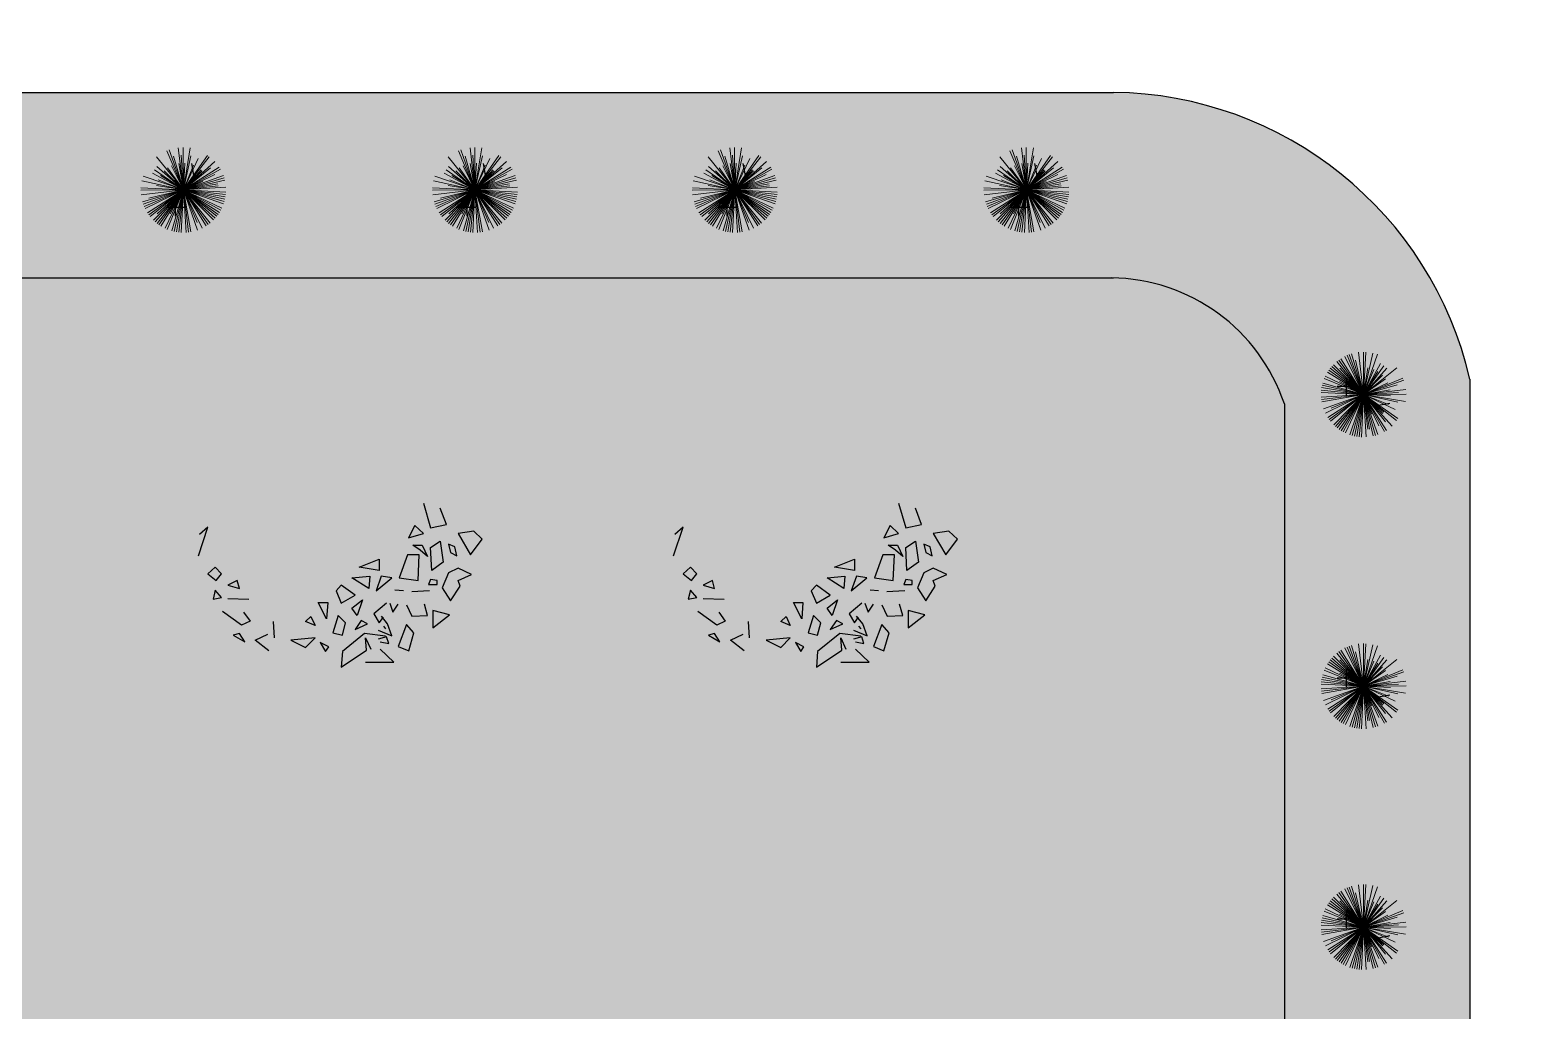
# Model space of a CAD drawing. Header units: millimetres. Extents: x -1544140 to 7445918, y -1294905 to 2019878.
# Drawn here: x 1793205 to 1795261, y 42539 to 43880 of the extents above; entities that cross this region are included whole.
import ezdxf

# ---------------------------------------------------------------- set-up
doc = ezdxf.new("R2010")
doc.units = ezdxf.units.MM
doc.header["$MEASUREMENT"] = 0
doc.layers.add('marc det', color=74, linetype='Continuous', lineweight=18)
picture_1 = doc.add_image_def('image5.png', size_in_pixel=(1482, 826))

msp = doc.modelspace()

# ---------------------------------------------------------------- hatches: boundary and pattern name
at = {"true_color": 0x8dc133, "transparency": 33554687}
h = msp.add_hatch(color=65, dxfattribs=at)
h.dxf.hatch_style = 1
h.paths.add_polyline_path([(1795172.5, 41123.3), (1795172.5, 43402.9, 0.352206), (1794673.8, 43794.6), (1791662.5, 43794.6, 0.266602), (1791304.4, 43411.2), (1791304.4, 41220.7, 0.323619), (1791708, 40814.3), (1794898.1, 40814.3, 0.388077)])
h.paths.add_polyline_path([(1794879.4, 41067.7), (1791732.5, 41067.7, -0.285044), (1791557.9, 41244.1), (1791557.9, 43377, -0.211803), (1791707, 43541.1), (1794675.5, 43541.1, -0.326949), (1794919, 43368.8), (1794919, 41120.8, -0.351898)], flags=16)
at = {"true_color": 0xb8d93f, "transparency": 33554687}
h = msp.add_hatch(color=63, dxfattribs=at)
h.dxf.hatch_style = 1
h.paths.add_polyline_path([(1794919, 43368.8, 0.326949), (1794675.5, 43541.1), (1791707, 43541.1, 0.386529), (1791557.9, 43204.8), (1791557.9, 41244.1, 0.417198), (1791842.1, 41067.7), (1794879.4, 41067.7, 0.351898), (1794919, 41120.8)])
at = {"layer": 'marc det'}
for points in [[(1793527.4, 43368.8), (1793489.4, 43358.6), (1793476.8, 43342.5), (1793453.9, 43310.2), (1793429.7, 43307.4), (1793426.5, 43279.6), (1793435.7, 43267.8), (1793428.8, 43250.1), (1793402, 43200), (1793410.7, 43182.6), (1793425.4, 43161.1), (1793425.6, 43142.1), (1793396.4, 43130.9), (1793437.1, 43128), (1793432.1, 43109.3), (1793445.2, 43095.6), (1793446.9, 43078.3), (1793466.9, 43056.4), (1793473.5, 43031.8), (1793491.9, 43017.8), (1793505.3, 43020.4), (1793523, 43010.3), (1793531, 42987.4), (1793536.7, 42958.6), (1793542.9, 42980.2), (1793562.1, 42997.6), (1793586.3, 42990.1), (1793602.3, 42979.6), (1793621.9, 42986.2), (1793642.8, 42986.3), (1793656.2, 42971.2), (1793661.5, 42988.6), (1793683.5, 43001.1), (1793706.3, 43000.1), (1793730.2, 43011.6), (1793737.4, 43028), (1793750.1, 43034.6), (1793766.9, 43037.9), (1793772.8, 43060.8), (1793784.2, 43073.9), (1793814.9, 43077.2), (1793838.5, 43072.4), (1793818.4, 43086.1), (1793803.3, 43100.8), (1793804.1, 43114.5), (1793817.8, 43133.6), (1793829, 43156.2), (1793827.1, 43174.8), (1793830.3, 43220.3), (1793868.3, 43240), (1793821.8, 43237), (1793808.9, 43258.3), (1793806.7, 43278.2), (1793792.7, 43305.4), (1793775.9, 43319.8), (1793768.2, 43341.4), (1793751, 43348.9), (1793728.7, 43364.9), (1793710.3, 43363.1), (1793710.8, 43394), (1793691.1, 43369.7), (1793683.9, 43388.7), (1793674.2, 43393.6), (1793650.9, 43400.4), (1793646.1, 43394.8), (1793603.1, 43391.8), (1793591.2, 43399), (1793570.2, 43390.8), (1793554, 43393.1), (1793537.7, 43414.3), (1793522.4, 43438.5), (1793528.8, 43415.3), (1793535.2, 43382.6)], [(1794177, 43368.8), (1794138.9, 43358.6), (1794126.4, 43342.5), (1794103.4, 43310.2), (1794079.2, 43307.4), (1794076, 43279.6), (1794085.3, 43267.8), (1794078.3, 43250.1), (1794051.6, 43200), (1794060.2, 43182.6), (1794074.9, 43161.1), (1794075.2, 43142.1), (1794046, 43130.9), (1794086.6, 43128), (1794081.6, 43109.3), (1794094.8, 43095.6), (1794096.4, 43078.3), (1794116.4, 43056.4), (1794123, 43031.8), (1794141.4, 43017.8), (1794154.9, 43020.4), (1794172.6, 43010.3), (1794180.5, 42987.4), (1794186.2, 42958.6), (1794192.4, 42980.2), (1794211.7, 42997.6), (1794235.8, 42990.1), (1794251.8, 42979.6), (1794271.4, 42986.2), (1794292.3, 42986.3), (1794305.8, 42971.2), (1794311.1, 42988.6), (1794333, 43001.1), (1794355.9, 43000.1), (1794379.7, 43011.6), (1794387, 43028), (1794399.6, 43034.6), (1794416.4, 43037.9), (1794422.4, 43060.8), (1794433.7, 43073.9), (1794464.5, 43077.2), (1794488.1, 43072.4), (1794467.9, 43086.1), (1794452.9, 43100.8), (1794453.6, 43114.5), (1794467.3, 43133.6), (1794478.6, 43156.2), (1794476.6, 43174.8), (1794479.9, 43220.3), (1794517.9, 43240), (1794471.4, 43237), (1794458.5, 43258.3), (1794456.3, 43278.2), (1794442.2, 43305.4), (1794425.5, 43319.8), (1794417.7, 43341.4), (1794400.6, 43348.9), (1794378.2, 43364.9), (1794359.8, 43363.1), (1794360.3, 43394), (1794340.7, 43369.7), (1794333.5, 43388.7), (1794323.8, 43393.6), (1794300.5, 43400.4), (1794295.6, 43394.8), (1794252.6, 43391.8), (1794240.8, 43399), (1794219.7, 43390.8), (1794203.6, 43393.1), (1794187.2, 43414.3), (1794172, 43438.5), (1794178.3, 43415.3), (1794184.7, 43382.6)]]:
    msp.add_hatch(color=102, dxfattribs=at).paths.add_polyline_path(points)

# ---------------------------------------------------------------- linework, layer by layer
at = {"color": 116, "lineweight": -2, "true_color": 0x136734}
for p, q in [((1793428.9, 43678.8), (1793425.7, 43697.5)), ((1793827.6, 43678.8), (1793824.3, 43697.5)), ((1794182.7, 43678.8), (1794179.4, 43697.5)), ((1794581.4, 43678.8), (1794578.1, 43697.5)), ((1795044.8, 43366.8), (1795063.4, 43370.1)), ((1795044.8, 42968.2), (1795063.4, 42971.4)), ((1795044.8, 42638.8), (1795063.4, 42642.1))]:
    msp.add_line(p, q, dxfattribs=at)
at = {"color": 116, "true_color": 0x136734}
for p, q in [((1793403.1, 43650.1), (1793403.1, 43625.5)), ((1793801.7, 43650.1), (1793801.7, 43625.5)), ((1794156.8, 43650.1), (1794156.8, 43625.5)), ((1794555.5, 43650.1), (1794555.5, 43625.5)), ((1793390.8, 43637.8), (1793415.4, 43637.8)), ((1793789.4, 43637.8), (1793814.1, 43637.8)), ((1794144.5, 43637.8), (1794169.2, 43637.8)), ((1794543.2, 43637.8), (1794567.8, 43637.8)), ((1795003.7, 43405), (1795003.7, 43380.3)), ((1795016.1, 43392.7), (1794991.4, 43392.7)), ((1795016.1, 42994), (1794991.4, 42994)), ((1795003.7, 43006.3), (1795003.7, 42981.7)), ((1795016.1, 42664.7), (1794991.4, 42664.7)), ((1795003.7, 42677), (1795003.7, 42652.4))]:
    msp.add_line(p, q, dxfattribs=at)
at = {"color": 96}
for p, q in [((1793742.1, 43233.1), (1793752.1, 43199.5)), ((1793773.7, 43203.9), (1793765.1, 43226.3)), ((1794391.6, 43233.1), (1794401.7, 43199.5)), ((1794423.2, 43203.9), (1794414.6, 43226.3)), ((1793434.7, 43161.4), (1793447.6, 43200.6)), ((1793447.6, 43200.6), (1793436.1, 43190.5)), ((1793730.6, 43202.8), (1793722, 43186)), ((1793742.1, 43191.6), (1793730.6, 43202.8)), ((1793752.1, 43199.5), (1793773.7, 43203.9)), ((1794084.2, 43161.4), (1794097.2, 43200.6)), ((1794097.2, 43200.6), (1794085.7, 43190.5)), ((1794380.1, 43202.8), (1794371.5, 43186)), ((1794391.6, 43191.6), (1794380.1, 43202.8)), ((1794401.7, 43199.5), (1794423.2, 43203.9)), ((1793722, 43186), (1793742.1, 43191.6)), ((1793727.7, 43175.9), (1793740.6, 43175.9)), ((1793737.8, 43169.2), (1793727.7, 43175.9)), ((1793740.6, 43175.9), (1793747.8, 43160.2)), ((1793752.1, 43172.6), (1793765.1, 43181.5)), ((1793765.1, 43181.5), (1793769.4, 43152.4)), ((1793785.2, 43173.7), (1793776.6, 43177)), ((1793776.6, 43177), (1793779.4, 43165.8)), ((1793811, 43195), (1793789.5, 43191.6)), ((1793789.5, 43191.6), (1793806.7, 43162.5)), ((1793806.7, 43162.5), (1793822.5, 43183.8)), ((1793822.5, 43183.8), (1793811, 43195)), ((1794371.5, 43186), (1794391.6, 43191.6)), ((1794377.3, 43175.9), (1794390.2, 43175.9)), ((1794387.3, 43169.2), (1794377.3, 43175.9)), ((1794390.2, 43175.9), (1794397.4, 43160.2)), ((1794401.7, 43172.6), (1794414.6, 43181.5)), ((1794414.6, 43181.5), (1794418.9, 43152.4)), ((1794434.7, 43173.7), (1794426.1, 43177)), ((1794426.1, 43177), (1794429, 43165.8)), ((1794460.6, 43195), (1794439, 43191.6)), ((1794439, 43191.6), (1794456.3, 43162.5)), ((1794456.3, 43162.5), (1794472.1, 43183.8)), ((1794472.1, 43183.8), (1794460.6, 43195)), ((1793654.5, 43145.7), (1793681.8, 43156.9)), ((1793681.8, 43156.9), (1793681.8, 43141.2)), ((1793720.5, 43162.5), (1793709, 43131.1)), ((1793736.3, 43162.5), (1793720.5, 43162.5)), ((1793734.9, 43127.7), (1793736.3, 43162.5)), ((1793747.8, 43160.2), (1793737.8, 43169.2)), ((1793753.6, 43141.2), (1793752.1, 43172.6)), ((1793779.4, 43165.8), (1793788, 43161.4)), ((1793788, 43161.4), (1793785.2, 43173.7)), ((1794304, 43145.7), (1794331.3, 43156.9)), ((1794331.3, 43156.9), (1794331.3, 43141.2)), ((1794370.1, 43162.5), (1794358.6, 43131.1)), ((1794385.9, 43162.5), (1794370.1, 43162.5)), ((1794384.4, 43127.7), (1794385.9, 43162.5)), ((1794397.4, 43160.2), (1794387.3, 43169.2)), ((1794403.1, 43141.2), (1794401.7, 43172.6)), ((1794429, 43165.8), (1794437.6, 43161.4)), ((1794437.6, 43161.4), (1794434.7, 43173.7)), ((1793457.7, 43145.7), (1793447.6, 43136.7)), ((1793447.6, 43136.7), (1793459.1, 43127.7)), ((1793466.3, 43136.7), (1793457.7, 43145.7)), ((1793459.1, 43127.7), (1793466.3, 43136.7)), ((1793644.4, 43131.1), (1793668.8, 43133.3)), ((1793681.8, 43141.2), (1793654.5, 43145.7)), ((1793668.8, 43133.3), (1793667.4, 43116.5)), ((1793684.6, 43133.3), (1793677.4, 43113.2)), ((1793699, 43131.1), (1793684.6, 43133.3)), ((1793769.4, 43152.4), (1793753.6, 43141.2)), ((1793776.6, 43137.8), (1793767.9, 43117.7)), ((1793789.5, 43144.5), (1793776.6, 43137.8)), ((1793808.1, 43135.6), (1793789.5, 43144.5)), ((1793789.5, 43127.7), (1793808.1, 43135.6)), ((1794107.2, 43145.7), (1794097.2, 43136.7)), ((1794097.2, 43136.7), (1794108.7, 43127.7)), ((1794115.8, 43136.7), (1794107.2, 43145.7)), ((1794108.7, 43127.7), (1794115.8, 43136.7)), ((1794293.9, 43131.1), (1794318.4, 43133.3)), ((1794331.3, 43141.2), (1794304, 43145.7)), ((1794318.4, 43133.3), (1794316.9, 43116.5)), ((1794334.2, 43133.3), (1794327, 43113.2)), ((1794348.5, 43131.1), (1794334.2, 43133.3)), ((1794418.9, 43152.4), (1794403.1, 43141.2)), ((1794426.1, 43137.8), (1794417.5, 43117.7)), ((1794439, 43144.5), (1794426.1, 43137.8)), ((1794457.7, 43135.6), (1794439, 43144.5)), ((1794439, 43127.7), (1794457.7, 43135.6)), ((1793457.7, 43114.3), (1793454.8, 43102)), ((1793466.3, 43104.2), (1793457.7, 43114.3)), ((1793487.8, 43127.7), (1793474.9, 43121)), ((1793474.9, 43121), (1793490.7, 43116.5)), ((1793490.7, 43116.5), (1793487.8, 43127.7)), ((1793630, 43121), (1793622.9, 43113.2)), ((1793622.9, 43113.2), (1793630, 43096.4)), ((1793648.7, 43107.6), (1793630, 43121)), ((1793667.4, 43116.5), (1793644.4, 43131.1)), ((1793677.4, 43113.2), (1793699, 43131.1)), ((1793714.8, 43113.2), (1793703.3, 43114.3)), ((1793709, 43131.1), (1793734.9, 43127.7)), ((1793750.7, 43113.2), (1793726.3, 43112.1)), ((1793752.1, 43128.9), (1793749.3, 43122.1)), ((1793749.3, 43122.1), (1793760.8, 43122.1)), ((1793760.8, 43127.7), (1793752.1, 43128.9)), ((1793760.8, 43122.1), (1793760.8, 43127.7)), ((1793767.9, 43117.7), (1793779.4, 43099.7)), ((1793779.4, 43099.7), (1793792.4, 43119.9)), ((1793792.4, 43119.9), (1793789.5, 43127.7)), ((1794107.2, 43114.3), (1794104.3, 43102)), ((1794115.8, 43104.2), (1794107.2, 43114.3)), ((1794137.4, 43127.7), (1794124.5, 43121)), ((1794124.5, 43121), (1794140.2, 43116.5)), ((1794140.2, 43116.5), (1794137.4, 43127.7)), ((1794279.6, 43121), (1794272.4, 43113.2)), ((1794272.4, 43113.2), (1794279.6, 43096.4)), ((1794298.3, 43107.6), (1794279.6, 43121)), ((1794316.9, 43116.5), (1794293.9, 43131.1)), ((1794327, 43113.2), (1794348.5, 43131.1)), ((1794364.3, 43113.2), (1794352.8, 43114.3)), ((1794358.6, 43131.1), (1794384.4, 43127.7)), ((1794400.2, 43113.2), (1794375.8, 43112.1)), ((1794401.7, 43128.9), (1794398.8, 43122.1)), ((1794398.8, 43122.1), (1794410.3, 43122.1)), ((1794410.3, 43127.7), (1794401.7, 43128.9)), ((1794410.3, 43122.1), (1794410.3, 43127.7)), ((1794417.5, 43117.7), (1794429, 43099.7)), ((1794429, 43099.7), (1794441.9, 43119.9)), ((1794441.9, 43119.9), (1794439, 43127.7)), ((1793454.8, 43102), (1793466.3, 43104.2)), ((1793474.9, 43103.1), (1793503.6, 43102)), ((1793609.9, 43075.1), (1793598.4, 43097.5)), ((1793598.4, 43097.5), (1793611.4, 43097.5)), ((1793611.4, 43097.5), (1793609.9, 43075.1)), ((1793630, 43096.4), (1793648.7, 43107.6)), ((1793644.4, 43089.6), (1793658.8, 43100.9)), ((1793658.8, 43100.9), (1793651.6, 43079.6)), ((1793691.8, 43096.4), (1793674.6, 43081.8)), ((1793696.2, 43096.5), (1793700.5, 43084.2)), ((1793700.5, 43084.2), (1793707.7, 43095.4)), ((1793719.2, 43094.3), (1793726.4, 43078.6)), ((1793747.9, 43079.7), (1793743.6, 43095.4)), ((1794104.3, 43102), (1794115.8, 43104.2)), ((1794124.5, 43103.1), (1794153.2, 43102)), ((1794259.5, 43075.1), (1794248, 43097.5)), ((1794248, 43097.5), (1794260.9, 43097.5)), ((1794260.9, 43097.5), (1794259.5, 43075.1)), ((1794279.6, 43096.4), (1794298.3, 43107.6)), ((1794293.9, 43089.6), (1794308.3, 43100.9)), ((1794308.3, 43100.9), (1794301.1, 43079.6)), ((1794341.3, 43096.4), (1794324.1, 43081.8)), ((1794345.7, 43096.5), (1794350, 43084.2)), ((1794350, 43084.2), (1794357.2, 43095.4)), ((1794368.7, 43094.3), (1794375.9, 43078.6)), ((1794397.4, 43079.7), (1794393.1, 43095.4)), ((1793493.7, 43066.3), (1793467.8, 43085.3)), ((1793505.2, 43071.9), (1793493.7, 43066.3)), ((1793496.5, 43084.2), (1793505.2, 43071.9)), ((1793536.7, 43071.7), (1793538.1, 43049.3)), ((1793581.2, 43071.7), (1793588.4, 43078.4)), ((1793594.1, 43066.1), (1793581.2, 43071.7)), ((1793588.4, 43078.4), (1793594.1, 43066.1)), ((1793625.7, 43079.6), (1793618.6, 43056)), ((1793635.8, 43069.5), (1793625.7, 43079.6)), ((1793651.6, 43079.6), (1793644.4, 43089.6)), ((1793657.3, 43072.8), (1793648.7, 43060.5)), ((1793666, 43068.4), (1793657.3, 43072.8)), ((1793674.6, 43081.8), (1793681.8, 43069.5)), ((1793681.8, 43069.5), (1793687.5, 43077.3)), ((1793693.3, 43068.5), (1793684.7, 43078.6)), ((1793726.4, 43078.6), (1793747.9, 43079.7)), ((1793778, 43080.7), (1793755, 43086.3)), ((1793755, 43086.3), (1793755, 43062.8)), ((1793755, 43062.8), (1793778, 43080.7)), ((1794143.2, 43066.3), (1794117.4, 43085.3)), ((1794154.7, 43071.9), (1794143.2, 43066.3)), ((1794146.1, 43084.2), (1794154.7, 43071.9)), ((1794186.2, 43071.7), (1794187.6, 43049.3)), ((1794230.7, 43071.7), (1794237.9, 43078.4)), ((1794243.7, 43066.1), (1794230.7, 43071.7)), ((1794237.9, 43078.4), (1794243.7, 43066.1)), ((1794275.3, 43079.6), (1794268.1, 43056)), ((1794285.3, 43069.5), (1794275.3, 43079.6)), ((1794301.1, 43079.6), (1794293.9, 43089.6)), ((1794306.9, 43072.8), (1794298.3, 43060.5)), ((1794315.5, 43068.4), (1794306.9, 43072.8)), ((1794324.1, 43081.8), (1794331.3, 43069.5)), ((1794331.3, 43069.5), (1794337, 43077.3)), ((1794342.9, 43068.5), (1794334.2, 43078.6)), ((1794375.9, 43078.6), (1794397.4, 43079.7)), ((1794427.5, 43080.7), (1794404.6, 43086.3)), ((1794404.6, 43086.3), (1794404.6, 43062.8)), ((1794404.6, 43062.8), (1794427.5, 43080.7)), ((1793490.8, 43055.1), (1793482.2, 43052.8)), ((1793482.2, 43052.8), (1793498, 43043.9)), ((1793498, 43043.9), (1793490.8, 43055.1)), ((1793512.3, 43046.1), (1793529.6, 43054)), ((1793618.6, 43056), (1793631.5, 43052.7)), ((1793631.5, 43052.7), (1793635.8, 43069.5)), ((1793661.6, 43054.9), (1793631.5, 43030.3)), ((1793648.7, 43060.5), (1793666, 43068.4)), ((1793690.4, 43051.6), (1793661.6, 43054.9)), ((1793680.4, 43059.6), (1793699.1, 43051.7)), ((1793687.5, 43065), (1793690.4, 43061.6)), ((1793699.1, 43051.7), (1793693.3, 43068.5)), ((1793719.2, 43067.4), (1793707.7, 43037.1)), ((1793729.2, 43056.2), (1793719.2, 43067.4)), ((1793722.1, 43031.6), (1793729.2, 43056.2)), ((1794140.3, 43055.1), (1794131.7, 43052.8)), ((1794131.7, 43052.8), (1794147.5, 43043.9)), ((1794147.5, 43043.9), (1794140.3, 43055.1)), ((1794161.9, 43046.1), (1794179.1, 43054)), ((1794268.1, 43056), (1794281, 43052.7)), ((1794281, 43052.7), (1794285.3, 43069.5)), ((1794311.2, 43054.9), (1794281, 43030.3)), ((1794298.3, 43060.5), (1794315.5, 43068.4)), ((1794339.9, 43051.6), (1794311.2, 43054.9)), ((1794329.9, 43059.6), (1794348.6, 43051.7)), ((1794337, 43065), (1794339.9, 43061.6)), ((1794348.6, 43051.7), (1794342.9, 43068.5)), ((1794368.7, 43067.4), (1794357.2, 43037.1)), ((1794378.8, 43056.2), (1794368.7, 43067.4)), ((1794371.6, 43031.6), (1794378.8, 43056.2)), ((1793531, 43031.6), (1793512.3, 43046.1)), ((1793594.1, 43049.3), (1793561.1, 43046)), ((1793561.1, 43046), (1793581.2, 43035.9)), ((1793581.2, 43035.9), (1793594.1, 43049.3)), ((1793612.8, 43037), (1793601.3, 43042.6)), ((1793601.3, 43042.6), (1793608.5, 43030.3)), ((1793608.5, 43030.3), (1793612.8, 43037)), ((1793630, 43009), (1793664.5, 43032.5)), ((1793664.5, 43032.5), (1793663.1, 43049.3)), ((1793663.1, 43049.3), (1793670.3, 43033.6)), ((1793691.9, 43050.6), (1793680.4, 43047.2)), ((1793683.3, 43043.9), (1793694.8, 43041.6)), ((1793701.9, 43015.9), (1793683.3, 43033.8)), ((1793694.8, 43041.6), (1793691.9, 43050.6)), ((1793707.7, 43037.1), (1793722.1, 43031.6)), ((1794180.5, 43031.6), (1794161.9, 43046.1)), ((1794243.7, 43049.3), (1794210.6, 43046)), ((1794210.6, 43046), (1794230.7, 43035.9)), ((1794230.7, 43035.9), (1794243.7, 43049.3)), ((1794262.4, 43037), (1794250.9, 43042.6)), ((1794250.9, 43042.6), (1794258, 43030.3)), ((1794258, 43030.3), (1794262.4, 43037)), ((1794279.6, 43009), (1794314.1, 43032.5)), ((1794314.1, 43032.5), (1794312.6, 43049.3)), ((1794312.6, 43049.3), (1794319.8, 43033.6)), ((1794341.4, 43050.6), (1794329.9, 43047.2)), ((1794332.8, 43043.9), (1794344.3, 43041.6)), ((1794351.5, 43015.9), (1794332.8, 43033.8)), ((1794344.3, 43041.6), (1794341.4, 43050.6)), ((1794357.2, 43037.1), (1794371.6, 43031.6)), ((1793631.5, 43030.3), (1793630, 43009)), ((1793663.2, 43015.9), (1793701.9, 43015.9)), ((1794281, 43030.3), (1794279.6, 43009)), ((1794312.7, 43015.9), (1794351.5, 43015.9))]:
    msp.add_line(p, q, dxfattribs=at)
for points in [[(1791662.5, 43794.6), (1794685.4, 43794.6)], [(1791707, 43541.1), (1794685.4, 43541.1)], [(1795172.5, 43402.9), (1795172.5, 41114.6)], [(1794919, 43368.8), (1794919, 41114.6)]]:
    msp.add_lwpolyline(points)
for radius, start in [(506, 13.0477), (252.5, 18.5111)]:
    msp.add_arc((1794679.6, 43288.7), radius, start, 89.3419)
at = {"layer": 'marc det', "color": 116, "true_color": 0x136734}
for p, q in [((1793414.1, 43661.4), (1793391.5, 43715)), ((1793414.1, 43661.4), (1793394.5, 43716.1)), ((1793414.1, 43661.4), (1793407.2, 43719.1)), ((1793414.1, 43661.4), (1793413.7, 43719.5)), ((1793414.1, 43661.4), (1793423.5, 43718.8)), ((1793812.7, 43661.4), (1793790.1, 43715)), ((1793812.7, 43661.4), (1793793.2, 43716.1)), ((1793812.7, 43661.4), (1793805.9, 43719.1)), ((1793812.7, 43661.4), (1793812.4, 43719.5)), ((1793812.7, 43661.4), (1793822.1, 43718.8)), ((1794167.8, 43661.4), (1794145.3, 43715)), ((1794167.8, 43661.4), (1794148.3, 43716.1)), ((1794167.8, 43661.4), (1794161, 43719.1)), ((1794167.8, 43661.4), (1794167.5, 43719.5)), ((1794167.8, 43661.4), (1794177.2, 43718.8)), ((1794566.5, 43661.4), (1794543.9, 43715)), ((1794566.5, 43661.4), (1794546.9, 43716.1)), ((1794566.5, 43661.4), (1794559.6, 43719.1)), ((1794566.5, 43661.4), (1794566.1, 43719.5)), ((1794566.5, 43661.4), (1794575.9, 43718.8)), ((1793414.1, 43661.4), (1793374.6, 43689)), ((1793374.6, 43689), (1793414.1, 43661.4)), ((1793414.1, 43661.4), (1793377.5, 43706.6)), ((1793414.1, 43661.4), (1793378, 43693.2)), ((1793414.1, 43661.4), (1793392.5, 43691.4)), ((1793414.1, 43661.4), (1793397.9, 43694.5)), ((1793414.1, 43661.4), (1793400.5, 43707.3)), ((1793414.1, 43661.4), (1793407.7, 43697.6)), ((1793414.1, 43661.4), (1793411.1, 43709.1)), ((1793413.5, 43660.8), (1793446.9, 43708.4)), ((1793446.9, 43708.4), (1793413.5, 43660.8)), ((1793413.5, 43660.8), (1793449.5, 43706.4)), ((1793414.1, 43661.4), (1793424.4, 43708)), ((1793414.1, 43661.4), (1793434.5, 43704.5)), ((1793414.1, 43661.4), (1793457.2, 43700.4)), ((1793414.1, 43661.4), (1793415.9, 43698)), ((1793414.1, 43661.4), (1793427.9, 43695.3)), ((1793414.1, 43661.4), (1793463.1, 43692.6)), ((1793414.1, 43661.4), (1793451.2, 43691.4)), ((1793414.1, 43661.4), (1793464.8, 43689.8)), ((1793414.1, 43661.4), (1793438.3, 43688.8)), ((1793812.7, 43661.4), (1793773.3, 43689)), ((1793773.3, 43689), (1793812.7, 43661.4)), ((1793812.7, 43661.4), (1793776.2, 43706.6)), ((1793812.7, 43661.4), (1793776.7, 43693.2)), ((1793812.7, 43661.4), (1793791.2, 43691.4)), ((1793812.7, 43661.4), (1793796.5, 43694.5)), ((1793812.7, 43661.4), (1793799.2, 43707.3)), ((1793812.7, 43661.4), (1793806.3, 43697.6)), ((1793812.7, 43661.4), (1793809.7, 43709.1)), ((1793812.2, 43660.8), (1793845.5, 43708.4)), ((1793845.5, 43708.4), (1793812.2, 43660.8)), ((1793812.2, 43660.8), (1793848.1, 43706.4)), ((1793812.7, 43661.4), (1793823.1, 43708)), ((1793812.7, 43661.4), (1793833.2, 43704.5)), ((1793812.7, 43661.4), (1793855.8, 43700.4)), ((1793812.7, 43661.4), (1793814.6, 43698)), ((1793812.7, 43661.4), (1793826.5, 43695.3)), ((1793812.7, 43661.4), (1793861.8, 43692.6)), ((1793812.7, 43661.4), (1793849.8, 43691.4)), ((1793812.7, 43661.4), (1793863.4, 43689.8)), ((1793812.7, 43661.4), (1793836.9, 43688.8)), ((1794167.8, 43661.4), (1794128.4, 43689)), ((1794128.4, 43689), (1794167.8, 43661.4)), ((1794167.8, 43661.4), (1794131.3, 43706.6)), ((1794167.8, 43661.4), (1794131.8, 43693.2)), ((1794167.8, 43661.4), (1794146.3, 43691.4)), ((1794167.8, 43661.4), (1794151.6, 43694.5)), ((1794167.8, 43661.4), (1794154.3, 43707.3)), ((1794167.8, 43661.4), (1794161.5, 43697.6)), ((1794167.8, 43661.4), (1794164.9, 43709.1)), ((1794167.3, 43660.8), (1794200.6, 43708.4)), ((1794200.6, 43708.4), (1794167.3, 43660.8)), ((1794167.3, 43660.8), (1794203.3, 43706.4)), ((1794167.8, 43661.4), (1794178.2, 43708)), ((1794167.8, 43661.4), (1794188.3, 43704.5)), ((1794167.8, 43661.4), (1794211, 43700.4)), ((1794167.8, 43661.4), (1794169.7, 43698)), ((1794167.8, 43661.4), (1794181.7, 43695.3)), ((1794167.8, 43661.4), (1794216.9, 43692.6)), ((1794167.8, 43661.4), (1794205, 43691.4)), ((1794167.8, 43661.4), (1794218.5, 43689.8)), ((1794167.8, 43661.4), (1794192.1, 43688.8)), ((1794566.5, 43661.4), (1794527.1, 43689)), ((1794527.1, 43689), (1794566.5, 43661.4)), ((1794566.5, 43661.4), (1794530, 43706.6)), ((1794566.5, 43661.4), (1794530.4, 43693.2)), ((1794566.5, 43661.4), (1794544.9, 43691.4)), ((1794566.5, 43661.4), (1794550.3, 43694.5)), ((1794566.5, 43661.4), (1794552.9, 43707.3)), ((1794566.5, 43661.4), (1794560.1, 43697.6)), ((1794566.5, 43661.4), (1794563.5, 43709.1)), ((1794565.9, 43660.8), (1794599.3, 43708.4)), ((1794599.3, 43708.4), (1794565.9, 43660.8)), ((1794565.9, 43660.8), (1794601.9, 43706.4)), ((1794566.5, 43661.4), (1794576.8, 43708)), ((1794566.5, 43661.4), (1794586.9, 43704.5)), ((1794566.5, 43661.4), (1794609.6, 43700.4)), ((1794566.5, 43661.4), (1794568.3, 43698)), ((1794566.5, 43661.4), (1794580.3, 43695.3)), ((1794566.5, 43661.4), (1794615.5, 43692.6)), ((1794566.5, 43661.4), (1794603.6, 43691.4)), ((1794566.5, 43661.4), (1794617.2, 43689.8)), ((1794566.5, 43661.4), (1794590.7, 43688.8)), ((1793414.1, 43661.4), (1793357.3, 43674)), ((1793414.1, 43661.4), (1793359.1, 43680.3)), ((1793414.1, 43661.4), (1793371.8, 43684.4)), ((1793414.1, 43661.4), (1793379.7, 43675.4)), ((1793414.1, 43661.4), (1793382.6, 43680.9)), ((1793414.1, 43661.4), (1793387.8, 43687.4)), ((1793414.1, 43661.4), (1793439.8, 43687.4)), ((1793414.1, 43661.4), (1793457, 43682.4)), ((1793414.1, 43661.4), (1793468.8, 43680.9)), ((1793414.1, 43661.4), (1793469.8, 43677.8)), ((1793414.1, 43661.4), (1793470.7, 43674.7)), ((1793414.1, 43661.4), (1793440.9, 43672.7)), ((1793414.1, 43661.4), (1793461.1, 43669.7)), ((1793812.7, 43661.4), (1793756, 43674)), ((1793812.7, 43661.4), (1793757.7, 43680.3)), ((1793812.7, 43661.4), (1793770.4, 43684.4)), ((1793812.7, 43661.4), (1793778.4, 43675.4)), ((1793812.7, 43661.4), (1793781.2, 43680.9)), ((1793812.7, 43661.4), (1793786.4, 43687.4)), ((1793812.7, 43661.4), (1793838.4, 43687.4)), ((1793812.7, 43661.4), (1793855.6, 43682.4)), ((1793812.7, 43661.4), (1793867.5, 43680.9)), ((1793812.7, 43661.4), (1793868.5, 43677.8)), ((1793812.7, 43661.4), (1793869.3, 43674.7)), ((1793812.7, 43661.4), (1793839.5, 43672.7)), ((1793812.7, 43661.4), (1793859.8, 43669.7)), ((1794167.8, 43661.4), (1794111.1, 43674)), ((1794167.8, 43661.4), (1794112.8, 43680.3)), ((1794167.8, 43661.4), (1794125.5, 43684.4)), ((1794167.8, 43661.4), (1794133.5, 43675.4)), ((1794167.8, 43661.4), (1794136.4, 43680.9)), ((1794167.8, 43661.4), (1794141.5, 43687.4)), ((1794167.8, 43661.4), (1794193.6, 43687.4)), ((1794167.8, 43661.4), (1794210.7, 43682.4)), ((1794167.8, 43661.4), (1794222.6, 43680.9)), ((1794167.8, 43661.4), (1794223.6, 43677.8)), ((1794167.8, 43661.4), (1794224.4, 43674.7)), ((1794167.8, 43661.4), (1794194.6, 43672.7)), ((1794167.8, 43661.4), (1794214.9, 43669.7)), ((1794566.5, 43661.4), (1794509.7, 43674)), ((1794566.5, 43661.4), (1794511.5, 43680.3)), ((1794566.5, 43661.4), (1794524.2, 43684.4)), ((1794566.5, 43661.4), (1794532.1, 43675.4)), ((1794566.5, 43661.4), (1794535, 43680.9)), ((1794566.5, 43661.4), (1794540.2, 43687.4)), ((1794566.5, 43661.4), (1794592.2, 43687.4)), ((1794566.5, 43661.4), (1794609.4, 43682.4)), ((1794566.5, 43661.4), (1794621.2, 43680.9)), ((1794566.5, 43661.4), (1794622.2, 43677.8)), ((1794566.5, 43661.4), (1794623.1, 43674.7)), ((1794566.5, 43661.4), (1794593.3, 43672.7)), ((1794566.5, 43661.4), (1794613.5, 43669.7)), ((1793414.1, 43661.4), (1793355.9, 43661)), ((1793414.1, 43661.4), (1793356, 43664.3)), ((1793414.1, 43661.4), (1793356.3, 43654.5)), ((1793414.1, 43661.4), (1793358.3, 43645)), ((1793414.1, 43661.4), (1793359.3, 43641.9)), ((1793414.1, 43661.4), (1793360.5, 43638.8)), ((1793414.1, 43661.4), (1793361.8, 43635.8)), ((1793414.1, 43661.4), (1793365, 43630.2)), ((1793414.1, 43661.4), (1793366.9, 43627.5)), ((1793414.1, 43661.4), (1793367, 43650.3)), ((1793414.1, 43661.4), (1793368.8, 43624.9)), ((1793414.1, 43661.4), (1793373.2, 43620)), ((1793414.1, 43661.4), (1793375.6, 43617.8)), ((1793414.1, 43661.4), (1793377.4, 43667.4)), ((1793414.1, 43661.4), (1793378.1, 43615.7)), ((1793414.1, 43661.4), (1793378.2, 43628.9)), ((1793380.7, 43613.8), (1793414.1, 43661.4)), ((1793414.1, 43661.4), (1793380.7, 43613.8)), ((1793414.1, 43661.4), (1793383.4, 43612)), ((1793414.1, 43661.4), (1793389.2, 43608.9)), ((1793414.1, 43661.4), (1793392.1, 43607.5)), ((1793414.1, 43661.4), (1793396.2, 43628.7)), ((1793414.1, 43661.4), (1793398.3, 43605.4)), ((1793414.1, 43661.4), (1793401.5, 43604.6)), ((1793414.1, 43661.4), (1793404.7, 43604)), ((1793414.1, 43661.4), (1793407.9, 43603.6)), ((1793414.1, 43661.4), (1793411.2, 43603.3)), ((1793414.1, 43661.4), (1793461.5, 43667)), ((1793414.1, 43661.4), (1793472.1, 43665)), ((1793414.1, 43661.4), (1793472.1, 43658.5)), ((1793414.1, 43661.4), (1793433.6, 43606.6)), ((1793414.1, 43661.4), (1793420.9, 43603.6)), ((1793414.1, 43661.4), (1793424.1, 43604.1)), ((1793414.1, 43661.4), (1793417.7, 43603.4)), ((1793414.1, 43661.4), (1793432.8, 43617)), ((1793414.1, 43661.4), (1793439.6, 43609.2)), ((1793414.1, 43661.4), (1793445.3, 43612.3)), ((1793414.1, 43661.4), (1793448, 43614.2)), ((1793414.1, 43661.4), (1793450.6, 43616.1)), ((1793414.1, 43661.4), (1793455.4, 43620.5)), ((1793414.1, 43661.4), (1793457.6, 43622.9)), ((1793414.1, 43661.4), (1793459.7, 43625.4)), ((1793461.7, 43628), (1793414.1, 43661.4)), ((1793414.1, 43661.4), (1793463.5, 43630.7)), ((1793414.1, 43661.4), (1793465.1, 43633.6)), ((1793414.1, 43661.4), (1793466.6, 43636.5)), ((1793414.1, 43661.4), (1793470.8, 43648.8)), ((1793414.1, 43661.4), (1793471.4, 43652)), ((1793414.1, 43661.4), (1793471.9, 43655.2)), ((1793414.1, 43661.4), (1793469.1, 43642.5)), ((1793414.1, 43661.4), (1793470, 43645.6)), ((1793812.7, 43661.4), (1793754.6, 43664.3)), ((1793812.7, 43661.4), (1793754.6, 43661)), ((1793812.7, 43661.4), (1793755, 43654.5)), ((1793812.7, 43661.4), (1793756.9, 43645)), ((1793812.7, 43661.4), (1793758, 43641.9)), ((1793812.7, 43661.4), (1793759.1, 43638.8)), ((1793812.7, 43661.4), (1793760.5, 43635.8)), ((1793812.7, 43661.4), (1793763.7, 43630.2)), ((1793812.7, 43661.4), (1793765.5, 43627.5)), ((1793812.7, 43661.4), (1793765.6, 43650.3)), ((1793812.7, 43661.4), (1793767.5, 43624.9)), ((1793812.7, 43661.4), (1793771.8, 43620)), ((1793812.7, 43661.4), (1793774.2, 43617.8)), ((1793812.7, 43661.4), (1793776, 43667.4)), ((1793812.7, 43661.4), (1793776.7, 43615.7)), ((1793812.7, 43661.4), (1793776.8, 43628.9)), ((1793779.4, 43613.8), (1793812.7, 43661.4)), ((1793812.7, 43661.4), (1793779.4, 43613.8)), ((1793812.7, 43661.4), (1793782.1, 43612)), ((1793812.7, 43661.4), (1793787.8, 43608.9)), ((1793812.7, 43661.4), (1793790.8, 43607.5)), ((1793812.7, 43661.4), (1793794.9, 43628.7)), ((1793812.7, 43661.4), (1793797, 43605.4)), ((1793812.7, 43661.4), (1793800.1, 43604.6)), ((1793812.7, 43661.4), (1793803.3, 43604)), ((1793812.7, 43661.4), (1793806.5, 43603.6)), ((1793812.7, 43661.4), (1793809.8, 43603.3)), ((1793812.7, 43661.4), (1793860.2, 43667)), ((1793812.7, 43661.4), (1793870.7, 43665)), ((1793812.7, 43661.4), (1793870.8, 43658.5)), ((1793812.7, 43661.4), (1793832.2, 43606.6)), ((1793812.7, 43661.4), (1793819.6, 43603.6)), ((1793812.7, 43661.4), (1793822.8, 43604.1)), ((1793812.7, 43661.4), (1793816.3, 43603.4)), ((1793812.7, 43661.4), (1793831.4, 43617)), ((1793812.7, 43661.4), (1793838.2, 43609.2)), ((1793812.7, 43661.4), (1793843.9, 43612.3)), ((1793812.7, 43661.4), (1793846.6, 43614.2)), ((1793812.7, 43661.4), (1793849.2, 43616.1)), ((1793812.7, 43661.4), (1793854.1, 43620.5)), ((1793812.7, 43661.4), (1793856.3, 43622.9)), ((1793812.7, 43661.4), (1793858.4, 43625.4)), ((1793860.3, 43628), (1793812.7, 43661.4)), ((1793812.7, 43661.4), (1793862.1, 43630.7)), ((1793812.7, 43661.4), (1793863.8, 43633.6)), ((1793812.7, 43661.4), (1793865.2, 43636.5)), ((1793812.7, 43661.4), (1793869.5, 43648.8)), ((1793812.7, 43661.4), (1793870.1, 43652)), ((1793812.7, 43661.4), (1793870.5, 43655.2)), ((1793812.7, 43661.4), (1793867.7, 43642.5)), ((1793812.7, 43661.4), (1793868.7, 43645.6)), ((1794167.8, 43661.4), (1794109.7, 43661)), ((1794167.8, 43661.4), (1794109.8, 43664.3)), ((1794167.8, 43661.4), (1794110.1, 43654.5)), ((1794167.8, 43661.4), (1794112.1, 43645)), ((1794167.8, 43661.4), (1794113.1, 43641.9)), ((1794167.8, 43661.4), (1794114.3, 43638.8)), ((1794167.8, 43661.4), (1794115.6, 43635.8)), ((1794167.8, 43661.4), (1794118.8, 43630.2)), ((1794167.8, 43661.4), (1794120.6, 43627.5)), ((1794167.8, 43661.4), (1794120.8, 43650.3)), ((1794167.8, 43661.4), (1794122.6, 43624.9)), ((1794167.8, 43661.4), (1794127, 43620)), ((1794167.8, 43661.4), (1794129.4, 43617.8)), ((1794167.8, 43661.4), (1794131.2, 43667.4)), ((1794167.8, 43661.4), (1794131.9, 43615.7)), ((1794167.8, 43661.4), (1794131.9, 43628.9)), ((1794134.5, 43613.8), (1794167.8, 43661.4)), ((1794167.8, 43661.4), (1794134.5, 43613.8)), ((1794167.8, 43661.4), (1794137.2, 43612)), ((1794167.8, 43661.4), (1794142.9, 43608.9)), ((1794167.8, 43661.4), (1794145.9, 43607.5)), ((1794167.8, 43661.4), (1794150, 43628.7)), ((1794167.8, 43661.4), (1794152.1, 43605.4)), ((1794167.8, 43661.4), (1794155.2, 43604.6)), ((1794167.8, 43661.4), (1794158.4, 43604)), ((1794167.8, 43661.4), (1794161.7, 43603.6)), ((1794167.8, 43661.4), (1794164.9, 43603.3)), ((1794167.8, 43661.4), (1794215.3, 43667)), ((1794167.8, 43661.4), (1794225.9, 43665)), ((1794167.8, 43661.4), (1794225.9, 43658.5)), ((1794167.8, 43661.4), (1794187.4, 43606.6)), ((1794167.8, 43661.4), (1794174.7, 43603.6)), ((1794167.8, 43661.4), (1794177.9, 43604.1)), ((1794167.8, 43661.4), (1794171.4, 43603.4)), ((1794167.8, 43661.4), (1794186.5, 43617)), ((1794167.8, 43661.4), (1794193.4, 43609.2)), ((1794167.8, 43661.4), (1794199.1, 43612.3)), ((1794167.8, 43661.4), (1794201.8, 43614.2)), ((1794167.8, 43661.4), (1794204.4, 43616.1)), ((1794167.8, 43661.4), (1794209.2, 43620.5)), ((1794167.8, 43661.4), (1794211.4, 43622.9)), ((1794167.8, 43661.4), (1794213.5, 43625.4)), ((1794215.4, 43628), (1794167.8, 43661.4)), ((1794167.8, 43661.4), (1794217.2, 43630.7)), ((1794167.8, 43661.4), (1794218.9, 43633.6)), ((1794167.8, 43661.4), (1794220.4, 43636.5)), ((1794167.8, 43661.4), (1794224.6, 43648.8)), ((1794167.8, 43661.4), (1794225.2, 43652)), ((1794167.8, 43661.4), (1794225.6, 43655.2)), ((1794167.8, 43661.4), (1794222.8, 43642.5)), ((1794167.8, 43661.4), (1794223.8, 43645.6)), ((1794566.5, 43661.4), (1794508.3, 43661)), ((1794566.5, 43661.4), (1794508.4, 43664.3)), ((1794566.5, 43661.4), (1794508.7, 43654.5)), ((1794566.5, 43661.4), (1794510.7, 43645)), ((1794566.5, 43661.4), (1794511.7, 43641.9)), ((1794566.5, 43661.4), (1794512.9, 43638.8)), ((1794566.5, 43661.4), (1794514.2, 43635.8)), ((1794566.5, 43661.4), (1794517.4, 43630.2)), ((1794566.5, 43661.4), (1794519.3, 43627.5)), ((1794566.5, 43661.4), (1794519.4, 43650.3)), ((1794566.5, 43661.4), (1794521.2, 43624.9)), ((1794566.5, 43661.4), (1794525.6, 43620)), ((1794566.5, 43661.4), (1794528, 43617.8)), ((1794566.5, 43661.4), (1794529.8, 43667.4)), ((1794566.5, 43661.4), (1794530.5, 43615.7)), ((1794566.5, 43661.4), (1794530.6, 43628.9)), ((1794533.1, 43613.8), (1794566.5, 43661.4)), ((1794566.5, 43661.4), (1794533.1, 43613.8)), ((1794566.5, 43661.4), (1794535.8, 43612)), ((1794566.5, 43661.4), (1794541.6, 43608.9)), ((1794566.5, 43661.4), (1794544.5, 43607.5)), ((1794566.5, 43661.4), (1794548.6, 43628.7)), ((1794566.5, 43661.4), (1794550.7, 43605.4)), ((1794566.5, 43661.4), (1794553.9, 43604.6)), ((1794566.5, 43661.4), (1794557.1, 43604)), ((1794566.5, 43661.4), (1794560.3, 43603.6)), ((1794566.5, 43661.4), (1794563.6, 43603.3)), ((1794566.5, 43661.4), (1794613.9, 43667)), ((1794566.5, 43661.4), (1794624.5, 43665)), ((1794566.5, 43661.4), (1794624.5, 43658.5)), ((1794566.5, 43661.4), (1794586, 43606.6)), ((1794566.5, 43661.4), (1794573.3, 43603.6)), ((1794566.5, 43661.4), (1794576.6, 43604.1)), ((1794566.5, 43661.4), (1794570.1, 43603.4)), ((1794566.5, 43661.4), (1794585.2, 43617)), ((1794566.5, 43661.4), (1794592, 43609.2)), ((1794566.5, 43661.4), (1794597.7, 43612.3)), ((1794566.5, 43661.4), (1794600.4, 43614.2)), ((1794566.5, 43661.4), (1794603, 43616.1)), ((1794566.5, 43661.4), (1794607.8, 43620.5)), ((1794566.5, 43661.4), (1794610.1, 43622.9)), ((1794566.5, 43661.4), (1794612.1, 43625.4)), ((1794614.1, 43628), (1794566.5, 43661.4)), ((1794566.5, 43661.4), (1794615.9, 43630.7)), ((1794566.5, 43661.4), (1794617.5, 43633.6)), ((1794566.5, 43661.4), (1794619, 43636.5)), ((1794566.5, 43661.4), (1794623.2, 43648.8)), ((1794566.5, 43661.4), (1794623.9, 43652)), ((1794566.5, 43661.4), (1794624.3, 43655.2)), ((1794566.5, 43661.4), (1794621.5, 43642.5)), ((1794566.5, 43661.4), (1794622.4, 43645.6)), ((1795027.3, 43381.7), (1794986, 43422.5)), ((1795027.3, 43381.7), (1794990.8, 43426.9)), ((1795027.3, 43381.7), (1794993.4, 43428.9)), ((1795027.3, 43381.7), (1794996.1, 43430.7)), ((1795027.3, 43381.7), (1795001.8, 43433.9)), ((1795027.3, 43381.7), (1795004.8, 43435.3)), ((1795027.3, 43381.7), (1795007.8, 43436.4)), ((1795027.3, 43381.7), (1795010.9, 43437.5)), ((1795027.3, 43381.7), (1795016.3, 43428.8)), ((1795027.3, 43381.7), (1795020.5, 43439.4)), ((1795027.3, 43381.7), (1795027, 43439.8)), ((1795027.3, 43381.7), (1795030.2, 43439.7)), ((1795027.3, 43381.7), (1795039.9, 43438.4)), ((1795027.3, 43381.7), (1795046.2, 43436.7)), ((1795027.3, 43381.7), (1795050.4, 43424)), ((1795027.3, 43381.7), (1794973.5, 43403.6)), ((1795027.3, 43381.7), (1794974.8, 43406.6)), ((1795027.3, 43381.7), (1794977.9, 43412.3)), ((1794979.7, 43415), (1795027.3, 43381.7)), ((1795027.3, 43381.7), (1794979.7, 43415)), ((1795027.3, 43381.7), (1794981.7, 43417.7)), ((1795027.3, 43381.7), (1794983.8, 43420.2)), ((1795027.3, 43381.7), (1794994.9, 43417.6)), ((1795027.3, 43381.7), (1795055, 43421.1)), ((1795055, 43421.1), (1795027.3, 43381.7)), ((1795027.3, 43381.7), (1795033.3, 43418.3)), ((1795027.3, 43381.7), (1795072.6, 43418.2)), ((1795027.3, 43381.7), (1795059.2, 43417.7)), ((1795027.3, 43381.7), (1795041.3, 43416)), ((1795027.3, 43381.7), (1795046.8, 43413.2)), ((1795027.3, 43381.7), (1795053.3, 43408)), ((1795027.3, 43381.7), (1795080.9, 43404.3)), ((1795027.3, 43381.7), (1795057.3, 43403.2)), ((1795027.3, 43381.7), (1795082.1, 43401.2)), ((1795027.3, 43381.7), (1794969.3, 43384.6)), ((1795027.3, 43381.7), (1794969.3, 43378.1)), ((1795027.3, 43381.7), (1794969.5, 43387.8)), ((1795027.3, 43381.7), (1794969.6, 43374.8)), ((1795027.3, 43381.7), (1794970, 43391.1)), ((1795027.3, 43381.7), (1794970.1, 43371.6)), ((1795027.3, 43381.7), (1794970.6, 43394.3)), ((1795027.3, 43381.7), (1794971.4, 43397.4)), ((1795027.3, 43381.7), (1794972.6, 43362.2)), ((1795027.3, 43381.7), (1794975.1, 43356.1)), ((1795027.3, 43381.7), (1794978.3, 43350.5)), ((1795027.3, 43381.7), (1794980.1, 43347.8)), ((1795027.3, 43381.7), (1794982.1, 43345.2)), ((1795027.3, 43381.7), (1794982.9, 43363)), ((1795027.3, 43381.7), (1794986.5, 43340.3)), ((1795027.3, 43381.7), (1794988.9, 43338.1)), ((1795027.3, 43381.7), (1794991.4, 43336)), ((1794994, 43334.1), (1795027.3, 43381.7)), ((1795027.3, 43381.7), (1794994.6, 43399.5)), ((1795027.3, 43381.7), (1794996.7, 43332.3)), ((1795027.3, 43381.7), (1794999.5, 43330.6)), ((1795027.3, 43381.7), (1795002.4, 43329.2)), ((1795027.3, 43381.7), (1795008.5, 43326.7)), ((1795027.3, 43381.7), (1795011.6, 43325.7)), ((1795027.3, 43381.7), (1795014.7, 43324.9)), ((1795027.3, 43381.7), (1795017.9, 43324.3)), ((1795027.3, 43381.7), (1795021.2, 43323.9)), ((1795027.3, 43381.7), (1795024.4, 43323.6)), ((1795026.7, 43382.2), (1795074.3, 43348.9)), ((1795026.7, 43382.2), (1795072.4, 43346.3)), ((1795074.3, 43348.9), (1795026.7, 43382.2)), ((1795027.3, 43381.7), (1795060.4, 43397.9)), ((1795027.3, 43381.7), (1795073.3, 43395.2)), ((1795027.3, 43381.7), (1795085.1, 43388.5)), ((1795027.3, 43381.7), (1795063.5, 43388.1)), ((1795027.3, 43381.7), (1795075.1, 43384.6)), ((1795027.3, 43381.7), (1795085.5, 43382)), ((1795027.3, 43381.7), (1795033, 43334.2)), ((1795027.3, 43381.7), (1795030.9, 43323.7)), ((1795027.3, 43381.7), (1795035.6, 43334.6)), ((1795027.3, 43381.7), (1795046.9, 43326.9)), ((1795027.3, 43381.7), (1795043.8, 43325.9)), ((1795027.3, 43381.7), (1795040.6, 43325.1)), ((1795027.3, 43381.7), (1795055.8, 43331)), ((1795027.3, 43381.7), (1795048.3, 43338.8)), ((1795027.3, 43381.7), (1795058.6, 43332.6)), ((1795027.3, 43381.7), (1795064, 43379.8)), ((1795027.3, 43381.7), (1795084.7, 43372.3)), ((1795027.3, 43381.7), (1795074, 43371.3)), ((1795027.3, 43381.7), (1795061.3, 43367.9)), ((1795027.3, 43381.7), (1795038.6, 43354.9)), ((1795027.3, 43381.7), (1795053.4, 43356)), ((1795027.3, 43381.7), (1795054.8, 43357.5)), ((1795027.3, 43381.7), (1795070.5, 43361.2)), ((1795027.3, 43381.7), (1795057.3, 43344.5)), ((1795027.3, 43381.7), (1795066.3, 43338.6)), ((1795027.3, 42983), (1794996.1, 43032.1)), ((1795027.3, 42983), (1795001.8, 43035.3)), ((1795027.3, 42983), (1795004.8, 43036.6)), ((1795027.3, 42983), (1795007.8, 43037.8)), ((1795027.3, 42983), (1795010.9, 43038.8)), ((1795027.3, 42983), (1795020.5, 43040.8)), ((1795027.3, 42983), (1795027, 43041.2)), ((1795027.3, 42983), (1795030.2, 43041.1)), ((1795027.3, 42983), (1795039.9, 43039.8)), ((1795027.3, 42983), (1795046.2, 43038)), ((1795027.3, 42983), (1794977.9, 43013.7)), ((1794979.7, 43016.4), (1795027.3, 42983)), ((1795027.3, 42983), (1794979.7, 43016.4)), ((1795027.3, 42983), (1794981.7, 43019)), ((1795027.3, 42983), (1794983.8, 43021.5)), ((1795027.3, 42983), (1794986, 43023.9)), ((1795027.3, 42983), (1794990.8, 43028.3)), ((1795027.3, 42983), (1794993.4, 43030.3)), ((1795027.3, 42983), (1794994.9, 43018.9)), ((1795027.3, 42983), (1795016.3, 43030.1)), ((1795027.3, 42983), (1795050.4, 43025.3)), ((1795027.3, 42983), (1795055, 43022.5)), ((1795055, 43022.5), (1795027.3, 42983)), ((1795027.3, 42983), (1795033.3, 43019.7)), ((1795027.3, 42983), (1795072.6, 43019.6)), ((1795027.3, 42983), (1795059.2, 43019.1)), ((1795027.3, 42983), (1795041.3, 43017.4)), ((1795027.3, 42983), (1795046.8, 43014.5)), ((1795027.3, 42983), (1794970, 42992.4)), ((1795027.3, 42983), (1794970.6, 42995.6)), ((1795027.3, 42983), (1794971.4, 42998.8)), ((1795027.3, 42983), (1794973.5, 43005)), ((1795027.3, 42983), (1794974.8, 43008)), ((1795027.3, 42983), (1794994.6, 43000.9)), ((1795027.3, 42983), (1795053.3, 43009.3)), ((1795027.3, 42983), (1795080.9, 43005.6)), ((1795027.3, 42983), (1795057.3, 43004.6)), ((1795027.3, 42983), (1795082.1, 43002.6)), ((1795027.3, 42983), (1795060.4, 42999.2)), ((1795027.3, 42983), (1795073.3, 42996.6)), ((1795027.3, 42983), (1795085.1, 42989.9)), ((1795027.3, 42983), (1795063.5, 42989.4)), ((1795027.3, 42983), (1794969.3, 42986)), ((1795027.3, 42983), (1794969.3, 42979.4)), ((1795027.3, 42983), (1794969.5, 42989.2)), ((1795027.3, 42983), (1794969.6, 42976.2)), ((1795027.3, 42983), (1794970.1, 42973)), ((1795027.3, 42983), (1794972.6, 42963.5)), ((1795027.3, 42983), (1794975.1, 42957.5)), ((1795027.3, 42983), (1794978.3, 42951.8)), ((1795027.3, 42983), (1794980.1, 42949.1)), ((1795027.3, 42983), (1794982.1, 42946.5)), ((1795027.3, 42983), (1794982.9, 42964.3)), ((1795027.3, 42983), (1794986.5, 42941.7)), ((1795027.3, 42983), (1794988.9, 42939.5)), ((1795027.3, 42983), (1794991.4, 42937.4)), ((1794994, 42935.4), (1795027.3, 42983)), ((1795027.3, 42983), (1794996.7, 42933.6)), ((1795027.3, 42983), (1794999.5, 42932)), ((1795027.3, 42983), (1795002.4, 42930.5)), ((1795027.3, 42983), (1795008.5, 42928)), ((1795027.3, 42983), (1795011.6, 42927.1)), ((1795027.3, 42983), (1795014.7, 42926.3)), ((1795027.3, 42983), (1795017.9, 42925.7)), ((1795027.3, 42983), (1795021.2, 42925.2)), ((1795027.3, 42983), (1795024.4, 42925)), ((1795026.7, 42983.6), (1795074.3, 42950.2)), ((1795026.7, 42983.6), (1795072.4, 42947.6)), ((1795074.3, 42950.2), (1795026.7, 42983.6)), ((1795027.3, 42983), (1795075.1, 42986)), ((1795027.3, 42983), (1795085.5, 42983.4)), ((1795027.3, 42983), (1795033, 42935.6)), ((1795027.3, 42983), (1795030.9, 42925)), ((1795027.3, 42983), (1795035.6, 42936)), ((1795027.3, 42983), (1795046.9, 42928.3)), ((1795027.3, 42983), (1795043.8, 42927.3)), ((1795027.3, 42983), (1795040.6, 42926.4)), ((1795027.3, 42983), (1795055.8, 42932.3)), ((1795027.3, 42983), (1795048.3, 42940.2)), ((1795027.3, 42983), (1795058.6, 42934)), ((1795027.3, 42983), (1795064, 42981.2)), ((1795027.3, 42983), (1795084.7, 42973.6)), ((1795027.3, 42983), (1795074, 42972.7)), ((1795027.3, 42983), (1795061.3, 42969.2)), ((1795027.3, 42983), (1795038.6, 42956.2)), ((1795027.3, 42983), (1795053.4, 42957.3)), ((1795027.3, 42983), (1795054.8, 42958.8)), ((1795027.3, 42983), (1795070.5, 42962.6)), ((1795027.3, 42983), (1795057.3, 42945.9)), ((1795027.3, 42983), (1795066.3, 42939.9)), ((1795027.3, 42653.7), (1794996.1, 42702.8)), ((1795027.3, 42653.7), (1795001.8, 42706)), ((1795027.3, 42653.7), (1795004.8, 42707.3)), ((1795027.3, 42653.7), (1795007.8, 42708.5)), ((1795027.3, 42653.7), (1795010.9, 42709.5)), ((1795027.3, 42653.7), (1795020.5, 42711.5)), ((1795027.3, 42653.7), (1795027, 42711.9)), ((1795027.3, 42653.7), (1795030.2, 42711.8)), ((1795027.3, 42653.7), (1795039.9, 42710.5)), ((1795027.3, 42653.7), (1795046.2, 42708.7)), ((1795027.3, 42653.7), (1794977.9, 42684.4)), ((1794979.7, 42687.1), (1795027.3, 42653.7)), ((1795027.3, 42653.7), (1794979.7, 42687.1)), ((1795027.3, 42653.7), (1794981.7, 42689.7)), ((1795027.3, 42653.7), (1794983.8, 42692.2)), ((1795027.3, 42653.7), (1794986, 42694.6)), ((1795027.3, 42653.7), (1794990.8, 42699)), ((1795027.3, 42653.7), (1794993.4, 42700.9)), ((1795027.3, 42653.7), (1794994.9, 42689.6)), ((1795027.3, 42653.7), (1795016.3, 42700.8)), ((1795027.3, 42653.7), (1795050.4, 42696)), ((1795027.3, 42653.7), (1795055, 42693.2)), ((1795055, 42693.2), (1795027.3, 42653.7)), ((1795027.3, 42653.7), (1795033.3, 42690.4)), ((1795027.3, 42653.7), (1795072.6, 42690.2)), ((1795027.3, 42653.7), (1795059.2, 42689.8)), ((1795027.3, 42653.7), (1795041.3, 42688.1)), ((1795027.3, 42653.7), (1795046.8, 42685.2)), ((1795027.3, 42653.7), (1794970, 42663.1)), ((1795027.3, 42653.7), (1794970.6, 42666.3)), ((1795027.3, 42653.7), (1794971.4, 42669.5)), ((1795027.3, 42653.7), (1794973.5, 42675.7)), ((1795027.3, 42653.7), (1794974.8, 42678.6)), ((1795027.3, 42653.7), (1794994.6, 42671.6)), ((1795027.3, 42653.7), (1795053.3, 42680)), ((1795027.3, 42653.7), (1795080.9, 42676.3)), ((1795027.3, 42653.7), (1795057.3, 42675.3)), ((1795027.3, 42653.7), (1795082.1, 42673.3)), ((1795027.3, 42653.7), (1795060.4, 42669.9)), ((1795027.3, 42653.7), (1795073.3, 42667.3)), ((1795027.3, 42653.7), (1795085.1, 42660.6)), ((1795027.3, 42653.7), (1794969.3, 42656.6)), ((1795027.3, 42653.7), (1794969.3, 42650.1)), ((1795027.3, 42653.7), (1794969.5, 42659.9)), ((1795027.3, 42653.7), (1794969.6, 42646.9)), ((1795027.3, 42653.7), (1794970.1, 42643.6)), ((1795027.3, 42653.7), (1794972.6, 42634.2)), ((1795027.3, 42653.7), (1794975.1, 42628.2)), ((1795027.3, 42653.7), (1794978.3, 42622.5)), ((1795027.3, 42653.7), (1794980.1, 42619.8)), ((1795027.3, 42653.7), (1794982.1, 42617.2)), ((1795027.3, 42653.7), (1794982.9, 42635)), ((1795027.3, 42653.7), (1794986.5, 42612.4)), ((1795027.3, 42653.7), (1794988.9, 42610.1)), ((1795027.3, 42653.7), (1794991.4, 42608.1)), ((1794994, 42606.1), (1795027.3, 42653.7)), ((1795027.3, 42653.7), (1794996.7, 42604.3)), ((1795027.3, 42653.7), (1794999.5, 42602.7)), ((1795027.3, 42653.7), (1795002.4, 42601.2)), ((1795027.3, 42653.7), (1795008.5, 42598.7)), ((1795027.3, 42653.7), (1795011.6, 42597.8)), ((1795027.3, 42653.7), (1795014.7, 42597)), ((1795027.3, 42653.7), (1795017.9, 42596.4)), ((1795027.3, 42653.7), (1795021.2, 42595.9)), ((1795027.3, 42653.7), (1795024.4, 42595.7)), ((1795026.7, 42654.3), (1795074.3, 42620.9)), ((1795026.7, 42654.3), (1795072.4, 42618.3)), ((1795074.3, 42620.9), (1795026.7, 42654.3)), ((1795027.3, 42653.7), (1795063.5, 42660.1)), ((1795027.3, 42653.7), (1795075.1, 42656.7)), ((1795027.3, 42653.7), (1795085.5, 42654.1)), ((1795027.3, 42653.7), (1795033, 42606.3)), ((1795027.3, 42653.7), (1795030.9, 42595.7)), ((1795027.3, 42653.7), (1795035.6, 42606.7)), ((1795027.3, 42653.7), (1795046.9, 42599)), ((1795027.3, 42653.7), (1795043.8, 42598)), ((1795027.3, 42653.7), (1795040.6, 42597.1)), ((1795027.3, 42653.7), (1795055.8, 42603)), ((1795027.3, 42653.7), (1795048.3, 42610.8)), ((1795027.3, 42653.7), (1795058.6, 42604.7)), ((1795027.3, 42653.7), (1795064, 42651.9)), ((1795027.3, 42653.7), (1795084.7, 42644.3)), ((1795027.3, 42653.7), (1795074, 42643.4)), ((1795027.3, 42653.7), (1795061.3, 42639.9)), ((1795027.3, 42653.7), (1795038.6, 42626.9)), ((1795027.3, 42653.7), (1795053.4, 42628)), ((1795027.3, 42653.7), (1795054.8, 42629.5)), ((1795027.3, 42653.7), (1795070.5, 42633.3)), ((1795027.3, 42653.7), (1795057.3, 42616.6)), ((1795027.3, 42653.7), (1795066.3, 42610.6))]:
    msp.add_line(p, q, dxfattribs=at)

# ---------------------------------------------------------------- pictures from other files: only their frames are drawn
image = msp.add_image(picture_1, insert=(1748459.4, -24499.6), size_in_units=(203261.5, 113288.8))
image.dxf.flags = 7

doc.saveas('drawing.dxf')
